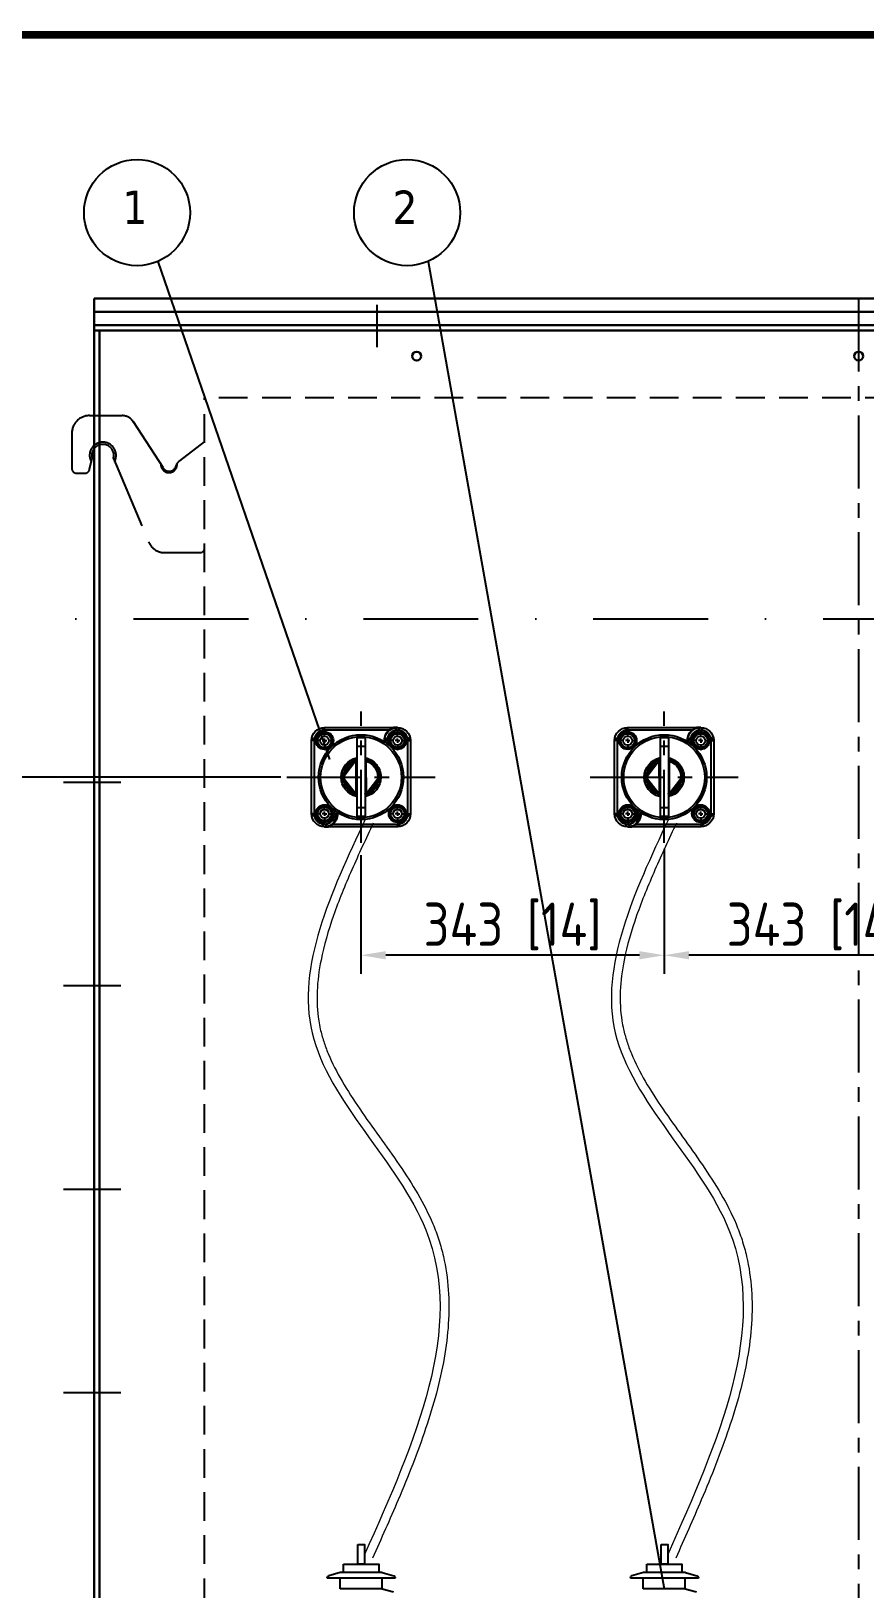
# Model space of a CAD drawing. Header units: inches. Extents: x 198356 to 209798, y -190593 to -183267.
# Drawn here: x 199760 to 200703, y -185270 to -183509 of the extents above; entities that cross this region are included whole.
import ezdxf

# ---------------------------------------------------------------- set-up
doc = ezdxf.new("R2010")
doc.units = ezdxf.units.IN
doc.header["$LTSCALE"] = 13
for name, pattern in [('CENTER', [50.8, 31.75, -6.35, 6.35, -6.35]), ('CENTER2', [1.125, 0.75, -0.125, 0.125, -0.125]), ('CENTERX2', [101.6, 63.5, -12.7, 12.7, -12.7]), ('DASHDOT', [1, 0.5, -0.25, 0, -0.25]), ('DASHED', [0.75, 0.5, -0.25]), ('HIDDEN', [9.525, 6.35, -3.175])]:
    doc.linetypes.add(name, pattern=pattern)
for name, color, linetype in [('1', 4, 'Continuous'), ('2', 3, 'Continuous'), ('3中心线层', 1, 'CENTER'), ('4虚线层', 6, 'DASHED'), ('7标注层', 4, 'Continuous'), ('粗实线', 4, 'Continuous'), ('虚线', 6, 'HIDDEN')]:
    doc.layers.add(name, color=color, linetype=linetype)
for name, color, linetype, lineweight in [('1粗实线', 4, 'Continuous', 50), ('2细实线', 3, 'Continuous', 20), ('标注、文本', 3, 'Continuous', 25), ('铁心', 3, 'Continuous', 0)]:
    doc.layers.add(name, color=color, linetype=linetype, lineweight=lineweight)
doc.styles.get("Standard").update_dxf_attribs({"font": 'gbenor.shx', "bigfont": 'gbcbig.shx'})
doc.styles.add('Tahoma_txtstyle_37.59_0_0', font='tahoma.ttf')
doc.dimstyles.new('英寸 1-10', dxfattribs={"dimscale": 14, "dimtxt": 3.5, "dimasz": 2, "dimexe": 1.5, "dimexo": 0.5, "dimgap": 0.5, "dimtad": 1, "dimtoh": 1, "dimdec": 0, "dimdsep": 46, "dimtxsty": 'Standard', "dimcen": 2.5, "dimclrd": 3, "dimclre": 3, "dimclrt": 3, "dimadec": 0, "dimazin": 2, "dimtfac": 1, "dimtdec": 0, "dimtmove": 0, "dimatfit": 2, "dimfxl": 1, "dimarcsym": 0})

# ---------------------------------------------------------------- blocks, each defined once
blk = doc.blocks.new('1.03')
at = {"layer": '虚线'}
for p, q in [((3421.9, 19104.7), (3458.8, 19104.7)), ((3471.4, 19097.9), (3504.7, 19046.4)), ((3401.9, 19084.7), (3402, 19044.7)), ((3524, 19053.4), (3552.1, 19075)), ((3422, 19044.7), (3425, 19056.2)), ((3449, 19056.2), (3488.7, 18962)), ((3407, 19039.7), (3417, 19039.7)), ((3507.1, 18949.8), (3547.1, 18949.8))]:
    blk.add_line(p, q, dxfattribs=at)
for centre, radius, start, end in [((3421.9, 19084.7), 20, 90.054, 180.054), ((3458.8, 19089.7), 15, 32.9123, 90.054), ((3437, 19059.7), 15, 333.1721, 209.7607), ((3437, 19059.7), 12.5, 343.7938, 196.2874), ((3529, 19044.8), 10, 120.0506, 172.7033), ((3407, 19044.7), 5, 180.054, 270.054), ((3417, 19044.7), 5, 270.054, 0.054), ((3511.8, 19049.5), 9.24, 178.4593, 1.6487), ((3512, 19049.8), 8, 206.5132, 332.3392), ((3507.1, 18969.8), 20, 202.8444, 270.054), ((3547.1, 18954.8), 5, 270.054, 0.054)]:
    blk.add_arc(centre, radius, start, end, dxfattribs=at)
blk = doc.blocks.new('*D101')
at = {"layer": '2细实线', "color": 3, "linetype": 'ByBlock', "lineweight": -2}
for p, q in [((204482.5, -183812.8), (204702.3, -183812.8)), ((204681.3, -183854.8), (204681.3, -185990.8)), ((204332.5, -186032.8), (204702.3, -186032.8)), ((201100.8, -188826.9), (201100.8, -188994.8)), ((199830.8, -188846.5), (199830.8, -188994.8)), ((201072.8, -188973.8), (199858.8, -188973.8))]:
    blk.add_line(p, q, dxfattribs=at)
at = {"layer": '2细实线', "color": 3, "linetype": 'ByBlock'}
for points in [[(204674.3, -183854.8), (204688.3, -183854.8), (204681.3, -183812.8)], [(204674.3, -185990.8), (204688.3, -185990.8), (204681.3, -186032.8)], [(199858.8, -188969.1), (199858.8, -188978.5), (199830.8, -188973.8)], [(201072.8, -188969.1), (201072.8, -188978.5), (201100.8, -188973.8)]]:
    blk.add_solid(points, dxfattribs=at)
at = {"layer": 'Defpoints', "color": 0, "linetype": 'ByBlock'}
for p in [(204475.5, -183812.8), (204325.5, -186032.8), (204681.3, -186032.8), (201100.8, -188819.9), (199830.8, -188839.5), (199830.8, -188973.8)]:
    blk.add_point(p, dxfattribs=at)
at = {"layer": '2细实线', "color": 3, "linetype": 'ByBlock', "insert": (204636.1, -185152.3), "char_height": 73.5, "attachment_point": 5, "rotation": 90}
blk.add_mtext('2220 [87]', dxfattribs=at)
at = {"layer": '2细实线', "color": 3, "linetype": 'ByBlock', "insert": (200465.8, -188941.3), "char_height": 49, "attachment_point": 5}
blk.add_mtext('1270 [50]', dxfattribs=at)
blk = doc.blocks.new('*D115')
at = {"layer": '2细实线', "color": 3, "linetype": 'ByBlock', "lineweight": -2}
for p, q in [((200042.1, -184352.8), (199700.5, -184352.8)), ((199721.5, -184394.8), (199721.5, -185890.8)), ((200132.8, -184440.9), (200132.8, -184575.1)), ((200475.8, -184440.9), (200475.8, -184575.1)), ((200447.8, -184554.1), (200160.8, -184554.1)), ((199954.8, -185932.8), (199700.5, -185932.8))]:
    blk.add_line(p, q, dxfattribs=at)
at = {"layer": '2细实线', "color": 3, "linetype": 'ByBlock'}
for points in [[(199714.5, -184394.8), (199728.5, -184394.8), (199721.5, -184352.8)], [(200160.8, -184549.5), (200160.8, -184558.8), (200132.8, -184554.1)], [(200447.8, -184549.5), (200447.8, -184558.8), (200475.8, -184554.1)], [(199714.5, -185890.8), (199728.5, -185890.8), (199721.5, -185932.8)]]:
    blk.add_solid(points, dxfattribs=at)
at = {"layer": 'Defpoints', "color": 0, "linetype": 'ByBlock'}
for p in [(200049.1, -184352.8), (200132.8, -184433.9), (200475.8, -184433.9), (200132.8, -184554.1), (199721.5, -185932.8), (199961.8, -185932.8)]:
    blk.add_point(p, dxfattribs=at)
at = {"layer": '2细实线', "color": 3, "linetype": 'ByBlock', "insert": (200304.3, -184521.6), "char_height": 49, "attachment_point": 5}
blk.add_mtext('343 [14]', dxfattribs=at)
at = {"layer": '2细实线', "color": 3, "linetype": 'ByBlock', "insert": (199676.2, -185142.8), "char_height": 73.5, "attachment_point": 5, "rotation": 90}
blk.add_mtext('1580 [62]', dxfattribs=at)
blk = doc.blocks.new('*U97')
at = {"layer": '1', "color": 1, "linetype": 'CENTERX2', "lineweight": -3, "ltscale": 0.1}
blk.add_line((32.5, 0), (-32.5, 0), dxfattribs=at)
blk = doc.blocks.new('A$C49122A27')
at = {"layer": '1', "color": 1, "linetype": 'CENTERX2', "lineweight": -3, "ltscale": 0.1}
for p, q in [((83.8, 0), (83.8, 148.3)), ((0, 74.1), (167.5, 74.1))]:
    blk.add_line(p, q, dxfattribs=at)
at = {"layer": '1', "ltscale": 5}
for p, q in [((47.4, 124), (37.6, 124)), ((125.1, 130.2), (121.2, 130.2)), ((37.5, 115.4), (35, 115.4)), ((37.6, 106.9), (47.4, 106.9)), ((42.5, 115.4), (40, 115.4)), ((42.5, 120.5), (42.5, 122.9)), ((42.5, 115.4), (42.5, 117.9)), ((42.5, 115.4), (42.5, 113)), ((42.5, 115.4), (45, 115.4)), ((42.5, 110.4), (42.5, 107.9)), ((47.5, 115.4), (50, 115.4)), ((88.6, 118.6), (79.1, 118.6)), ((88.6, 108.7), (79.1, 108.7)), ((79.1, 108.7), (79.1, 39.6)), ((88.6, 108.7), (88.6, 39.6)), ((109.9, 115.4), (109.9, 114.5)), ((110.3, 114.2), (110.3, 115.4)), ((113.3, 115.4), (113.3, 112)), ((116.6, 120.3), (116.6, 110.5)), ((120.1, 115.4), (117.6, 115.4)), ((125.1, 115.4), (122.6, 115.4)), ((125.1, 120.5), (125.1, 122.9)), ((125.1, 115.4), (125.1, 117.9)), ((125.1, 115.4), (125.1, 113)), ((125.1, 115.4), (127.6, 115.4)), ((125.1, 110.4), (125.1, 107.9)), ((130.1, 115.4), (132.6, 115.4)), ((133.6, 110.5), (133.6, 120.3)), ((34, 37.7), (34, 27.9)), ((42.5, 37.9), (42.5, 40.3)), ((42.5, 32.8), (42.5, 35.3)), ((51, 27.9), (51, 37.7)), ((54.2, 32.8), (54.2, 36.3)), ((88.6, 39.6), (79.1, 39.6)), ((130, 41.4), (120.2, 41.4)), ((125.1, 37.9), (125.1, 40.3)), ((125.1, 32.8), (125.1, 35.3)), ((37.5, 32.8), (35, 32.8)), ((42.5, 32.8), (40, 32.8)), ((42.5, 32.8), (42.5, 30.4)), ((42.5, 32.8), (45, 32.8)), ((42.5, 27.8), (42.5, 25.3)), ((42.5, 18.1), (46.4, 18.1)), ((47.5, 32.8), (50, 32.8)), ((52.2, 21.1), (125.1, 21.1)), ((57.3, 34.1), (57.3, 32.8)), ((57.8, 32.8), (57.8, 33.8)), ((120.1, 32.8), (117.6, 32.8)), ((120.2, 24.3), (130, 24.3)), ((125.1, 32.8), (122.6, 32.8)), ((125.1, 32.8), (125.1, 30.4)), ((125.1, 32.8), (127.6, 32.8)), ((125.1, 27.8), (125.1, 25.3)), ((130.1, 32.8), (132.6, 32.8))]:
    blk.add_line(p, q, dxfattribs=at)
for points in [[(27.7, 115.4), (42.3, 130.2), (42.5, 130.2)], [(42.5, 127.2), (40.2, 127), (40, 126.9), (39.9, 126.9), (39.8, 126.9), (39.6, 126.9), (39.4, 126.8), (39.2, 126.8), (38.9, 126.6), (38.8, 126.6), (38.6, 126.6), (38.4, 126.5), (38.3, 126.5), (38.1, 126.4), (37.8, 126.3), (36.2, 125.4), (36.1, 125.3), (36, 125.2), (35.9, 125.1), (35.7, 125.1), (35.6, 125), (35.5, 124.9), (35.4, 124.8), (35.2, 124.7), (34.6, 124.2), (34.5, 124.1), (34.4, 124), (34.3, 123.8), (34.2, 123.8), (34.1, 123.7), (34, 123.5), (32.8, 122.1), (32.7, 122), (31.8, 120.3), (31.6, 119.9), (31.5, 119.7), (31.5, 119.6), (31.4, 119.4), (31.4, 119.3), (31.3, 119.1), (31.3, 119), (31.3, 118.9), (31.2, 118.8), (31.2, 118.6), (31.1, 118.5), (31.1, 118.3), (31.1, 118.2), (31, 118), (30.8, 116), (30.8, 115.4)], [(37.6, 124), (35.2, 119.7), (32.6, 115.4)], [(115.4, 127.2), (42.5, 127.2), (42.5, 130.1), (42.5, 130.2), (121.2, 130.2), (121.2, 130.2), (120.9, 130.1), (120.1, 129.8), (117.5, 128.7), (115.4, 127.2)], [(52.3, 115.4), (49.9, 119.6), (47.4, 124)], [(115.4, 127.2), (115.2, 127.1), (115.1, 126.9), (113.1, 124.9), (113, 124.8), (111.4, 122.3), (111.3, 122.1), (111.2, 121.9), (111.2, 121.7), (110.3, 119.1), (109.9, 115.9), (109.8, 115.7), (109.8, 115.4)], [(113.3, 115.4), (110.4, 115.4), (110.3, 115.4), (124.9, 130.2), (139.8, 115.8), (139.8, 115.4)], [(136.8, 115.4), (136.8, 115.6), (136.8, 116.6), (136.7, 116.8), (136.7, 117.1), (136.7, 117.2), (136.7, 117.5), (136.6, 117.6), (136.6, 117.7), (136.5, 117.9), (136.5, 118), (136.5, 118.2), (136.5, 118.3), (136.4, 118.6), (136.4, 118.8), (136.2, 119), (136.2, 119.1), (136.2, 119.3), (136.1, 119.6), (136.1, 119.7), (136, 119.9), (135.8, 120.2), (134.9, 121.9), (134.8, 122), (133.7, 123.5), (133.6, 123.5), (133.5, 123.7), (133.4, 123.8), (133.3, 123.8), (133.1, 124), (131.7, 125.1), (131.6, 125.2), (129.9, 126.1), (129.8, 126.2), (129.7, 126.3), (129.5, 126.4), (129.3, 126.5), (129.2, 126.5), (128.9, 126.6), (128.7, 126.6), (128.6, 126.6), (128.4, 126.8), (128.2, 126.8), (127.9, 126.9), (127.8, 126.9), (127.6, 126.9), (125.6, 127.2), (122.8, 127), (122.6, 126.9), (122.5, 126.9), (122.4, 126.9), (122.2, 126.9), (122, 126.8), (121.8, 126.8), (121.7, 126.7), (121.5, 126.6), (121.4, 126.6), (121.2, 126.6), (121, 126.5), (120.9, 126.5), (120.7, 126.4), (120.4, 126.3), (118.8, 125.4), (117.2, 124.2), (117.1, 124.1), (117, 124), (116.9, 123.8), (116.8, 123.8), (114.4, 120.3), (114.3, 120.2), (114.3, 120.1), (113.7, 118.3), (113.7, 118.2), (113.4, 116.2), (113.4, 115.4)], [(125.1, 125.2), (120.9, 122.8), (116.6, 120.3)], [(133.6, 120.3), (129.4, 122.8), (125.1, 125.2)], [(30.7, 115.4), (30.7, 32.8), (27.8, 32.8), (27.7, 32.8), (27.7, 115.4)], [(30.7, 115.4), (27.8, 115.4), (27.7, 115.4)], [(32.6, 115.4), (35.1, 111.3), (37.6, 106.9)], [(47.4, 106.9), (49.8, 111.1), (52.3, 115.4)], [(79.1, 118.6), (79.1, 110.6), (79.1, 108.7)], [(88.6, 118.6), (88.6, 110.6), (88.6, 108.7)], [(116.6, 110.5), (120.7, 108.1), (125.1, 105.6)], [(125.1, 105.6), (129.3, 108.1), (133.6, 110.5)], [(136.8, 32.8), (136.8, 115.4), (139.8, 115.4), (139.9, 115.4), (139.9, 32.8)], [(79.1, 52.1), (78.8, 52.2), (61.3, 73.9), (78.6, 96), (78.9, 96.1), (79.1, 96.1)], [(79.1, 54.2), (78.8, 54.3), (63.3, 73.9), (78.8, 94), (79, 94), (79.1, 94.1)], [(78.3, 56), (78.2, 92.3), (78.3, 92.3)], [(78.3, 56), (78.3, 92.2), (78.3, 92.3), (78.3, 92.4), (78.4, 92.4), (78.4, 92.4), (78.6, 92.4), (78.6, 92.5), (78.6, 92.5), (78.6, 92.6), (78.7, 92.6), (78.7, 92.6), (78.8, 92.6), (78.8, 92.7), (78.8, 92.7), (78.8, 92.7), (78.9, 92.7), (78.9, 92.9), (78.9, 92.9), (78.9, 93), (79, 93), (79, 93.3)], [(88.6, 96.1), (88.8, 96.1), (101.1, 88.6), (101.3, 88.3), (106.3, 74.6), (106.3, 74.1)], [(88.6, 94.1), (88.8, 94.1), (99.6, 87.1), (99.8, 86.9), (104.3, 74.6), (104.3, 74.1)], [(88.6, 93.3), (88.6, 93), (88.6, 93), (88.6, 92.9), (88.7, 92.9), (88.7, 92.7), (88.7, 92.7), (88.7, 92.7), (88.8, 92.7), (88.8, 92.6), (88.9, 92.6), (88.9, 92.6), (88.9, 92.6), (88.9, 92.5), (89, 92.5), (89, 92.4), (89.2, 92.4), (89.2, 92.4), (89.3, 92.4)], [(89.3, 92.3), (89.3, 56.1), (89.3, 56)], [(89.3, 92.3), (89.5, 56), (89.3, 56)], [(104.3, 74.1), (88.7, 54.3), (88.6, 54.2)], [(106.3, 74.1), (88.7, 52.2), (88.6, 52.1)], [(78.3, 56), (78.4, 56), (78.4, 55.9), (78.6, 55.9), (78.6, 55.8), (78.6, 55.8), (78.6, 55.8), (78.7, 55.8), (78.7, 55.7), (78.8, 55.7), (78.8, 55.7), (78.8, 55.7), (78.8, 55.6), (78.9, 55.6), (78.9, 55.5), (78.9, 55.5), (78.9, 55.4), (79, 55.3), (79, 55)], [(88.6, 55), (88.6, 55.4), (88.6, 55.4), (88.6, 55.5), (88.7, 55.5), (88.7, 55.6), (88.7, 55.6), (88.7, 55.7), (88.8, 55.7), (88.8, 55.7), (88.9, 55.7), (88.9, 55.8), (88.9, 55.8), (88.9, 55.8), (89, 55.8), (89, 55.9), (89.2, 55.9), (89.2, 56), (89.3, 56)], [(42.5, 42.6), (38.3, 40.2), (34, 37.7)], [(51, 37.7), (46.8, 40.2), (42.5, 42.6)], [(88.6, 39.6), (88.6, 29.8), (88.6, 29.6), (79.1, 29.6)], [(79.1, 39.6), (79.1, 29.8), (79.1, 29.6)], [(120.2, 41.4), (117.8, 37.1), (115.2, 32.8)], [(134.9, 32.8), (132.5, 37), (130, 41.4)], [(57.3, 32.8), (57.2, 32.7), (42.6, 18.1), (27.7, 32.5), (27.7, 32.8)], [(30.7, 32.8), (31.6, 28.4), (31.6, 28.2), (31.7, 28.1), (32.6, 26.4), (32.6, 26.3), (33.9, 24.9), (33.9, 24.7), (34, 24.6), (34.2, 24.6), (34.2, 24.4), (34.3, 24.3), (35.8, 23.2), (35.9, 23), (37.5, 22.1), (37.7, 22.1), (37.8, 22), (42, 21.1), (44.8, 21.3), (44.9, 21.3), (46.7, 21.9), (46.9, 21.9), (50.5, 24.3), (50.6, 24.3), (50.7, 24.4), (50.8, 24.6), (50.9, 24.6), (51, 24.7), (51.1, 24.9), (51.2, 25), (51.3, 25), (51.4, 25.2), (51.5, 25.3), (51.6, 25.4), (51.7, 25.5), (51.8, 25.6), (51.9, 25.7), (51.9, 25.8), (52.1, 25.9), (52.2, 26.2), (53.2, 27.8), (53.3, 28.1), (54.2, 32.3), (54.2, 32.8)], [(34, 27.9), (38.1, 25.5), (42.5, 23)], [(42.5, 23), (46.7, 25.5), (51, 27.9)], [(125.1, 18.1), (46.4, 18.1), (46.4, 18.1), (46.7, 18.1), (47.5, 18.4), (50.1, 19.6), (52.2, 21.1)], [(52.2, 21.1), (57.7, 32.7), (57.7, 32.8)], [(54.2, 32.8), (57.2, 32.8), (57.3, 32.8)], [(115.2, 32.8), (117.7, 28.7), (120.2, 24.3)], [(125.1, 21.1), (125.2, 21.2), (127.3, 21.3), (127.5, 21.4), (127.6, 21.4), (127.8, 21.5), (127.9, 21.5), (128.2, 21.6), (128.4, 21.6), (128.5, 21.6), (128.6, 21.7), (128.7, 21.7), (128.9, 21.8), (129, 21.8), (129.2, 21.9), (129.3, 21.9), (129.5, 22), (131.3, 23), (131.6, 23.1), (131.7, 23.2), (131.9, 23.3), (132.1, 23.5), (132.2, 23.5), (132.3, 23.6), (133, 24.2), (133.1, 24.3), (133.1, 24.4), (133.3, 24.5), (133.4, 24.6), (133.5, 24.7), (133.6, 24.8), (134.7, 26.2), (134.8, 26.4), (135.8, 28), (135.8, 28.1), (135.9, 28.2), (136, 28.5), (136.1, 28.7), (136.1, 28.8), (136.2, 29), (136.2, 29.2), (136.2, 29.3), (136.4, 29.6), (136.4, 29.8), (136.5, 30), (136.5, 30.2), (136.5, 30.3), (136.8, 32.3), (136.8, 32.8)], [(139.9, 32.8), (125.2, 18.1), (125.1, 18.1)], [(125.1, 21.1), (125.1, 18.1), (125.1, 18.1)], [(130, 24.3), (132.4, 28.5), (134.9, 32.8)], [(136.8, 32.8), (139.8, 32.8), (139.9, 32.8)]]:
    blk.add_lwpolyline(points, dxfattribs=at)
for centre, radius in [((42.5, 115.5), 9.99), ((42.5, 115.4), 7.84), ((125.1, 115.4), 9.96), ((125.1, 115.5), 7.85), ((83.8, 74.1), 48), ((42.5, 115.4), 5.02), ((42.5, 115.4), 4.96), ((83.8, 74.1), 45.8), ((125.1, 115.4), 5.06), ((125.1, 115.4), 4.96), ((42.5, 32.9), 9.99), ((42.5, 32.8), 7.83), ((42.5, 32.8), 5.06), ((42.5, 32.8), 4.96), ((125.1, 32.9), 10), ((125.1, 32.8), 7.81), ((125.1, 32.8), 5.05), ((125.1, 32.8), 4.96)]:
    blk.add_circle(centre, radius, dxfattribs=at)
for points in [[(27.7, 115.6), (27.7, 123.5), (34.4, 130.3), (42.3, 130.2)], [(33.9, 123.5), (33.6, 123), (33.1, 122.6), (32.8, 122.1)], [(35.1, 124.6), (34.9, 124.4), (34.8, 124.3), (34.6, 124.2)], [(37.7, 126.2), (37.2, 126), (36.6, 125.7), (36.2, 125.4)], [(41.9, 127.2), (41.3, 127.2), (40.8, 127.1), (40.2, 127)], [(42.5, 127.8), (42.5, 128.6), (42.5, 129.4), (42.5, 130.1)], [(110.3, 115.8), (110.4, 123.7), (117.1, 130.2), (124.9, 130.2)], [(112.9, 124.6), (112.3, 123.9), (111.8, 123.1), (111.4, 122.3)], [(114.9, 126.8), (114.1, 126.1), (113.8, 125.7), (113.1, 124.9)], [(116.7, 123.7), (115.9, 122.9), (114.8, 121.4), (114.4, 120.3)], [(118.6, 125.2), (118, 124.9), (117.7, 124.6), (117.2, 124.2)], [(120.3, 126.2), (119.8, 126), (119.2, 125.7), (118.8, 125.4)], [(124.5, 127.2), (123.9, 127.2), (123.4, 127.1), (122.8, 127)], [(125.2, 130.2), (133.1, 130.2), (139.7, 123.7), (139.8, 115.8)], [(127.5, 126.9), (127, 127.1), (126.1, 127.2), (125.6, 127.2)], [(131.5, 125.3), (131, 125.6), (130.5, 126), (129.9, 126.1)], [(133.1, 124.1), (132.6, 124.4), (132.2, 124.9), (131.7, 125.1)], [(134.7, 122.1), (134.5, 122.6), (134, 123), (133.7, 123.5)], [(30.2, 115.4), (29.4, 115.4), (28.6, 115.4), (27.8, 115.4)], [(31, 117.9), (30.9, 117.4), (30.7, 116.5), (30.8, 116)], [(32.6, 121.9), (32.4, 121.4), (32, 120.9), (31.8, 120.3)], [(79.1, 118.5), (79.1, 115.8), (79.1, 113.2), (79.1, 110.6)], [(88.6, 118.5), (88.6, 115.8), (88.6, 113.2), (88.6, 110.6)], [(110.2, 118.7), (110, 117.8), (109.8, 116.9), (109.9, 115.9)], [(111.1, 121.5), (110.8, 120.9), (110.4, 119.7), (110.3, 119.1)], [(112.8, 115.4), (112, 115.4), (111.2, 115.4), (110.4, 115.4)], [(113.6, 118), (113.5, 117.5), (113.3, 116.7), (113.4, 116.2)], [(114.2, 120), (114, 119.5), (113.9, 118.8), (113.7, 118.3)], [(135.8, 120.3), (135.6, 120.9), (135.2, 121.4), (134.9, 121.9)], [(137.4, 115.4), (138.2, 115.4), (139, 115.4), (139.8, 115.4)], [(78.1, 56.1), (60.3, 61.9), (60.5, 86.5), (78.2, 92.3)], [(61.3, 74.5), (61.5, 84.8), (68.5, 93.6), (78.6, 96)], [(63.3, 74.4), (63.4, 83.6), (69.7, 91.8), (78.8, 94)], [(78.3, 56.1), (78.3, 68.1), (78.3, 80.2), (78.3, 92.2)], [(89, 96), (93.7, 95), (98, 92.2), (101.1, 88.6)], [(89, 94), (92.9, 93), (97.2, 90.3), (99.6, 87.1)], [(89.3, 92.2), (89.3, 80.2), (89.3, 68.1), (89.3, 56.1)], [(89.5, 92.3), (107.1, 86.5), (107.2, 61.9), (89.5, 56)], [(101.4, 88.1), (104.5, 84.3), (106.2, 79.5), (106.3, 74.6)], [(78.5, 52.3), (68.5, 54.6), (61.4, 63.7), (61.3, 73.9)], [(78.5, 54.4), (69.6, 56.7), (63.5, 64.7), (63.3, 73.9)], [(104.2, 73.9), (104.2, 64.6), (97.7, 56.4), (88.7, 54.3)], [(106.2, 73.9), (106.2, 63.5), (98.8, 54.4), (88.7, 52.2)], [(99.9, 86.8), (102.7, 83.3), (104.1, 79), (104.3, 74.6)], [(79.1, 37.7), (79.1, 35.1), (79.1, 32.4), (79.1, 29.8)], [(88.6, 37.7), (88.6, 35.1), (88.6, 32.4), (88.6, 29.8)], [(42.3, 18.1), (34.5, 18.1), (27.8, 24.7), (27.7, 32.5)], [(30.2, 32.8), (29.4, 32.8), (28.6, 32.8), (27.8, 32.8)], [(30.7, 32.3), (30.7, 30.9), (31.1, 29.6), (31.6, 28.4)], [(31.7, 27.9), (32, 27.4), (32.3, 26.9), (32.6, 26.4)], [(32.8, 26.2), (32.9, 25.9), (33.6, 25), (33.9, 24.9)], [(34.5, 24.3), (34.6, 24), (35.5, 23.3), (35.8, 23.2)], [(36, 23), (36.5, 22.7), (37, 22.4), (37.5, 22.1)], [(38, 22), (39.3, 21.5), (40.6, 21.1), (42, 21.1)], [(57.2, 32.5), (57.2, 24.7), (50.5, 18.1), (42.6, 18.1)], [(43.1, 21.1), (43.6, 21.1), (44.2, 21.2), (44.8, 21.3)], [(45, 21.3), (45.6, 21.5), (46.2, 21.6), (46.7, 21.9)], [(47.1, 22), (48.3, 22.5), (49.6, 23.3), (50.5, 24.3)], [(52.3, 21.2), (55.7, 24.2), (57.6, 28.2), (57.7, 32.7)], [(52.3, 26.3), (52.7, 26.8), (52.8, 27.3), (53.2, 27.8)], [(53.3, 28.2), (53.8, 29.5), (54.2, 30.9), (54.2, 32.3)], [(54.9, 32.8), (55.6, 32.8), (56.4, 32.8), (57.2, 32.8)], [(125.1, 20.5), (125.1, 19.7), (125.1, 18.9), (125.1, 18.1)], [(139.8, 32.7), (139.9, 24.8), (133.2, 18.1), (125.2, 18.1)], [(125.6, 21.2), (126.2, 21.1), (126.8, 21.3), (127.3, 21.3)], [(129.8, 22.1), (130.3, 22.3), (130.9, 22.7), (131.3, 23)], [(132.4, 23.7), (132.6, 24), (132.8, 24), (133, 24.2)], [(133.7, 24.9), (134, 25.3), (134.5, 25.7), (134.7, 26.2)], [(134.9, 26.5), (135.2, 27), (135.6, 27.5), (135.8, 28)], [(136.5, 30.4), (136.7, 30.9), (136.8, 31.8), (136.8, 32.3)], [(137.4, 32.8), (138.2, 32.8), (139, 32.8), (139.8, 32.8)]]:
    blk.add_open_spline(points, degree=3, dxfattribs=at)
blk = doc.blocks.new('*D114')
at = {"layer": '2细实线', "color": 3, "linetype": 'ByBlock', "lineweight": -2}
for p, q in [((200475.8, -184433.9), (200475.8, -184575.1)), ((200818.8, -184433.9), (200818.8, -184575.1)), ((200790.8, -184554.1), (200503.8, -184554.1))]:
    blk.add_line(p, q, dxfattribs=at)
at = {"layer": '2细实线', "color": 3, "linetype": 'ByBlock'}
for points in [[(200503.8, -184549.5), (200503.8, -184558.8), (200475.8, -184554.1)], [(200790.8, -184549.5), (200790.8, -184558.8), (200818.8, -184554.1)]]:
    blk.add_solid(points, dxfattribs=at)
at = {"layer": 'Defpoints', "color": 0, "linetype": 'ByBlock'}
for p in [(200475.8, -184426.9), (200818.8, -184426.9), (200475.8, -184554.1)]:
    blk.add_point(p, dxfattribs=at)
at = {"layer": '2细实线', "color": 3, "linetype": 'ByBlock', "insert": (200647.3, -184521.6), "char_height": 49, "attachment_point": 5}
blk.add_mtext('343 [14]', dxfattribs=at)

msp = doc.modelspace()

# ---------------------------------------------------------------- linework, layer by layer
at = {"layer": '1', "color": 1, "linetype": 'CENTERX2', "lineweight": -3, "ltscale": 0.1}
msp.add_line((200695.829, -183811.807), (200695.829, -185924.802), dxfattribs=at)
at = {"layer": '1', "color": 0}
for p, q in [((200094.584, -185257.844), (200094.584, -185258.393)), ((200171.567, -185258.393), (200094.584, -185258.393)), ((200109.315, -185252.097), (200096.349, -185255.548)), ((200109.069, -185270.395), (200109.069, -185258.393)), ((200156.835, -185252.097), (200109.315, -185252.097)), ((200156.589, -185270.395), (200156.589, -185258.393)), ((200156.835, -185252.097), (200169.802, -185255.548)), ((200171.567, -185257.844), (200171.567, -185258.393)), ((200437.584, -185257.844), (200437.584, -185258.393)), ((200514.567, -185258.393), (200437.584, -185258.393)), ((200452.315, -185252.097), (200439.349, -185255.548)), ((200452.069, -185270.395), (200452.069, -185258.393)), ((200499.835, -185252.097), (200452.315, -185252.097)), ((200499.589, -185270.395), (200499.589, -185258.393)), ((200499.835, -185252.097), (200512.802, -185255.548)), ((200514.567, -185257.844), (200514.567, -185258.393)), ((200156.589, -185270.395), (200109.069, -185270.395)), ((200156.589, -185270.395), (200169.555, -185273.846)), ((200499.589, -185270.395), (200452.069, -185270.395)), ((200499.589, -185270.395), (200512.555, -185273.846))]:
    msp.add_line(p, q, dxfattribs=at)
at = {"layer": '1', "const_width": 8.634}
msp.add_lwpolyline([(198997.156, -190321.999), (208469.476, -190321.999), (208469.476, -183513.769), (198997.156, -183513.769), (198997.156, -190321.999)], dxfattribs=at)
at = {"layer": '1', "color": 0}
for points in [[(200129.285, -185220.282), (200136.865, -185220.282), (200136.865, -185242.628), (200129.285, -185242.628)], [(200472.285, -185220.282), (200479.865, -185220.282), (200479.865, -185242.628), (200472.285, -185242.628)], [(200113.177, -185242.628), (200152.973, -185242.628), (200152.973, -185252.097), (200113.177, -185252.097)], [(200456.177, -185242.628), (200495.973, -185242.628), (200495.973, -185252.097), (200456.177, -185252.097)]]:
    msp.add_lwpolyline(points, close=True, dxfattribs=at)
at = {"layer": '1', "color": 0, "extrusion": (0, 0, -1)}
for centre, major_axis, start_param, end_param in [((200096.96, -185257.844), (-1.68, 1.68), 5.49778704, 6.80848298), ((200169.191, -185257.844), (1.68, 1.68), -0.52529789, 0.78539806), ((200439.96, -185257.844), (-1.68, 1.68), 5.49778704, 6.80848298), ((200512.191, -185257.844), (1.68, 1.68), -0.52529789, 0.78539806)]:
    msp.add_ellipse(centre, major_axis=major_axis, ratio=1, start_param=start_param, end_param=end_param, dxfattribs=at)
at = {"layer": '2', "linetype": 'DASHDOT', "ltscale": 20}
msp.add_line((199355.196, -184173.798), (204588.133, -184173.798), dxfattribs=at)
at = {"layer": '2细实线', "linetype": 'ByBlock'}
for points in [[(200137.609, -184400.547), (200077.501, -184641.801), (200206.14, -184864.61), (200136.865, -185231.455)], [(200480.609, -184400.547), (200420.501, -184641.801), (200549.14, -184864.61), (200479.865, -185231.455)]]:
    msp.add_spline(points, degree=3, dxfattribs=at)
for points in [[(200146.664, -184404.791), (200138.377, -184422.477), (200130.123, -184440.093), (200114.771, -184475.009), (200107.674, -184492.309), (200095.704, -184526.378), (200090.834, -184543.146), (200085.215, -184571.433), (200083.703, -184583.134), (200082.735, -184606.06), (200083.277, -184617.283), (200085.506, -184631.382), (200086.094, -184634.474), (200087.303, -184639.879), (200087.883, -184642.2), (200089.161, -184646.843), (200089.857, -184649.162), (200092.112, -184656.115), (200093.836, -184660.744), (200100.088, -184675.797), (200105.423, -184686.206), (200117.505, -184707.027), (200124.25, -184717.437), (200138.508, -184738.311), (200146.019, -184748.775), (200161.15, -184769.843), (200168.769, -184780.447), (200183.451, -184801.91), (200190.515, -184812.769), (200203.411, -184834.887), (200209.244, -184846.146), (200215.374, -184860.708), (200216.577, -184863.749), (200218.838, -184869.849), (200219.898, -184872.91), (200222.866, -184882.128), (200224.567, -184888.316), (200228.879, -184906.992), (200230.699, -184919.592), (200232.485, -184945.007), (200232.452, -184957.823), (200230.799, -184983.62), (200229.179, -184996.601), (200222.285, -185035.969), (200214.974, -185062.559), (200196.959, -185116.054), (200186.252, -185142.962), (200165.521, -185191.784), (200155.747, -185213.684), (200145.997, -185235.53)], [(200489.664, -184404.791), (200481.377, -184422.477), (200473.123, -184440.093), (200457.771, -184475.009), (200450.674, -184492.309), (200438.704, -184526.378), (200433.834, -184543.146), (200428.215, -184571.433), (200426.703, -184583.134), (200425.735, -184606.06), (200426.277, -184617.283), (200428.506, -184631.382), (200429.094, -184634.474), (200430.303, -184639.879), (200430.883, -184642.2), (200432.161, -184646.843), (200432.857, -184649.162), (200435.112, -184656.115), (200436.836, -184660.744), (200443.088, -184675.797), (200448.423, -184686.206), (200460.505, -184707.027), (200467.25, -184717.437), (200481.508, -184738.311), (200489.019, -184748.775), (200504.15, -184769.843), (200511.769, -184780.447), (200526.451, -184801.91), (200533.515, -184812.769), (200546.411, -184834.887), (200552.244, -184846.146), (200558.374, -184860.708), (200559.577, -184863.749), (200561.838, -184869.849), (200562.898, -184872.91), (200565.866, -184882.128), (200567.567, -184888.316), (200571.879, -184906.992), (200573.699, -184919.592), (200575.485, -184945.007), (200575.452, -184957.823), (200573.799, -184983.62), (200572.179, -184996.601), (200565.285, -185035.969), (200557.974, -185062.559), (200539.959, -185116.054), (200529.252, -185142.962), (200508.521, -185191.784), (200498.747, -185213.684), (200488.997, -185235.53)]]:
    msp.add_open_spline(points, degree=3, knots=[0, 0, 0, 0, 52.87141705, 52.87141705, 105.7428341, 105.7428341, 158.61425115, 158.61425115, 197.03962619, 197.03962619, 235.46500124, 235.46500124, 246.34121333, 246.34121333, 254.58844051, 254.58844051, 262.83566769, 262.83566769, 279.33012205, 279.33012205, 316.52426381, 316.52426381, 353.71840557, 353.71840557, 390.91254732, 390.91254732, 428.10668908, 428.10668908, 465.30083084, 465.30083084, 502.49497259, 502.49497259, 512.23151631, 512.23151631, 521.96806003, 521.96806003, 541.44114746, 541.44114746, 580.38732233, 580.38732233, 619.33349719, 619.33349719, 658.27967206, 658.27967206, 736.85914773, 736.85914773, 815.43862341, 815.43862341, 879.2348692, 879.2348692, 879.2348692, 879.2348692], dxfattribs=at)
at = {"layer": '3中心线层', "linetype": 'CENTER2', "lineweight": -3, "ltscale": 10}
msp.add_line((200150.829, -183818.893), (200150.829, -183866.689), dxfattribs=at)
at = {"layer": '4虚线层', "ltscale": 5}
for p in [(199955.829, -185924.802), (201515.829, -183923.802)]:
    msp.add_line(p, (199955.829, -183923.802), dxfattribs=at)
at = {"layer": '7标注层', "color": 3, "linetype": 'ByBlock'}
for points in [[(199903.126, -183769.744), (200097.222, -184332.864)], [(200208.663, -183769.744), (200475.829, -185270.395)]]:
    msp.add_lwpolyline(points, dxfattribs=at)
for centre in [(199879.431, -183714.621), (200184.968, -183714.621)]:
    msp.add_circle(centre, 60, dxfattribs=at)
at = {"layer": '标注、文本', "color": 4, "lineweight": 30}
for p, q in [((199830.829, -186032.802), (199830.829, -183841.807)), ((199836.829, -185932.802), (199836.829, -183847.807))]:
    msp.add_line(p, q, dxfattribs=at)
at = {"layer": '粗实线', "lineweight": 30}
for p, q in [((201560.829, -183811.807), (199830.829, -183811.807)), ((199830.829, -183841.807), (199830.829, -183811.807)), ((201560.829, -183826.807), (199830.829, -183826.807)), ((201560.829, -183841.807), (199830.829, -183841.807)), ((201560.829, -183847.807), (199830.829, -183847.807))]:
    msp.add_line(p, q, dxfattribs=at)
for centre in [(200195.829, -183876.802), (200695.829, -183876.802)]:
    msp.add_circle(centre, 5, dxfattribs=at)

# ---------------------------------------------------------------- block references
at = {"layer": '1粗实线', "color": 0, "linetype": 'ByBlock', "lineweight": -2}
for p in [(199828.748, -184358.807), (199828.748, -184588.807), (199828.748, -184818.807), (199828.748, -185048.807)]:
    msp.add_blockref('*U97', p, dxfattribs=at)
at = {"layer": '4虚线层', "ltscale": 3}
msp.add_blockref('1.03', (196403.738, -203048.785), dxfattribs=at)
at = {"layer": '标注、文本'}
for p in [(200049.055, -184426.943), (200392.055, -184426.943)]:
    msp.add_blockref('A$C49122A27', p, dxfattribs=at)

# ---------------------------------------------------------------- texts
at = {"layer": '铁心', "style": 'Tahoma_txtstyle_37.59_0_0'}
for s, p in [('1', (199862.911, -183727.283)), ('2', (200168.448, -183727.283))]:
    msp.add_text(s, height=37.589, dxfattribs=at).set_placement(p)

# ---------------------------------------------------------------- dimensions: what is measured, and where the dimension line sits
at = {"layer": '2细实线', "linetype": 'ByBlock'}
dim = msp.add_linear_dim(base=(204681.343, -186032.802), p1=(204475.464, -183812.807), p2=(204325.464, -186032.802), angle=90, dimstyle='英寸 1-10', override={"dimtxt": 5.25, "dimasz": 3}, dxfattribs=at)
dim.commit()
dim.dimension.update_dxf_attribs({"geometry": '*D101', "text_midpoint": (204681.343, -185152.306), "dimtype": 160})
for base, p1, p2, picture, middle in [((199830.829, -188973.785), (201100.829, -188819.91), (199830.829, -188839.487), '*D101', (200465.829, -188941.264)), ((200132.829, -184554.137), (200475.829, -184433.943), (200132.829, -184433.943), '*D115', (200304.329, -184521.617)), ((200475.829, -184554.137), (200818.829, -184426.943), (200475.829, -184426.943), '*D114', (200647.329, -184521.617))]:
    dim = msp.add_linear_dim(base=base, p1=p1, p2=p2, dimstyle='英寸 1-10', dxfattribs=at)
    dim.commit()
    dim.dimension.update_dxf_attribs({"geometry": picture, "text_midpoint": middle})
dim = msp.add_linear_dim(base=(199721.474, -185932.802), p1=(200049.055, -184352.802), p2=(199961.799, -185932.802), angle=90, dimstyle='英寸 1-10', override={"dimtxt": 5.25, "dimasz": 3}, dxfattribs=at)
dim.commit()
dim.dimension.update_dxf_attribs({"geometry": '*D115', "text_midpoint": (199676.193, -185142.802)})

doc.saveas('drawing.dxf')
